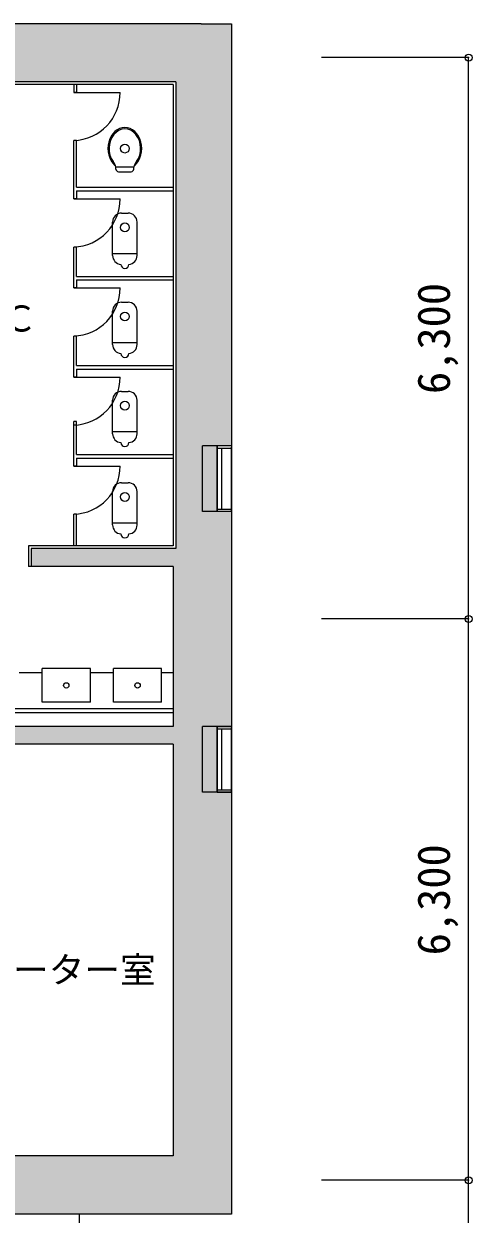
# Model space of a CAD drawing. Units: millimetres, scale not verified. Extents: x -41541 to 40812, y -111456 to -40681.
# Drawn here: x 35776 to 40812, y -55146 to -41786 of the extents above; entities that cross this region are included whole.
import ezdxf
from ezdxf.enums import TextEntityAlignment as Align

# ---------------------------------------------------------------- set-up
doc = ezdxf.new("R2010")
doc.units = ezdxf.units.MM
doc.header["$LTSCALE"] = 200
doc.header["$PDMODE"] = 32
doc.header["$PDSIZE"] = 80
for name, color, linetype, lineweight in [('0-1_躯体', 7, 'Continuous', 9), ('0-2_建具', 7, 'Continuous', 9), ('0-3_仕上', 4, 'Continuous', 5), ('0-5_設備機器', 7, 'Continuous', 9), ('0-6_寸法', 4, 'Continuous', 5)]:
    doc.layers.add(name, color=color, linetype=linetype, lineweight=lineweight)
doc.layers.add('0-4_室名', color=7, linetype='Continuous')
doc.styles.add('ＭＳ ゴシック', font='')
doc.styles.add('ＭＳ Ｐゴシック', font='')
doc.styles.get('ＭＳ ゴシック').set_extended_font_data('MS Gothic')
doc.styles.get('ＭＳ Ｐゴシック').set_extended_font_data('MS PGothic')

msp = doc.modelspace()

# ---------------------------------------------------------------- linework, layer by layer
at = {"layer": '0-1_躯体'}
for p, q in [((37768.7, -41786.2), (31885, -41786.2)), ((37768.7, -41786.2), (38108.9, -41786.2)), ((38108.9, -41786.2), (38108.9, -55146.2)), ((37483.9, -42436.2), (33218.9, -42436.2)), ((36379.8, -42466.2), (33248.9, -42466.2)), ((36338.9, -42466.2), (36338.9, -42556.2)), ((37453.9, -42466.2), (36368.9, -42466.2)), ((36368.9, -42466.2), (36368.9, -42556.2)), ((37453.9, -42466.2), (37453.9, -45742)), ((36368.9, -42556.2), (36338.9, -42556.2)), ((36338.9, -43751.2), (36338.9, -43096.2)), ((36368.9, -43621.2), (36368.9, -43096.2)), ((36368.9, -43621.2), (37453.9, -43621.2)), ((36368.9, -43661.2), (37453.9, -43661.2)), ((37453.9, -43661.2), (37453.9, -44621.2)), ((36368.9, -43751.2), (36338.9, -43751.2)), ((36338.9, -44751.2), (36338.9, -44291.2)), ((36368.9, -44621.2), (36368.9, -44291.2)), ((36368.9, -44621.2), (37453.9, -44621.2)), ((36368.9, -44751.2), (36338.9, -44751.2)), ((36338.9, -45751.2), (36338.9, -45291.2)), ((36368.9, -45621.2), (36368.9, -45291.2)), ((36368.9, -45621.2), (37453.9, -45621.2)), ((36368.9, -45661.2), (37453.9, -45661.2)), ((37453.9, -45661.2), (37453.9, -46810.6)), ((36368.9, -45751.2), (36338.9, -45751.2)), ((36338.9, -46751.2), (36338.9, -46251.2)), ((36368.9, -46251.2), (36338.9, -46251.2)), ((36368.9, -46621.2), (36368.9, -46251.2)), ((36368.9, -46621.2), (37453.9, -46621.2)), ((36368.9, -46751.2), (36338.9, -46751.2)), ((36368.9, -46661.2), (37453.9, -46661.2)), ((37453.9, -46661.2), (37453.9, -47646.2)), ((36338.9, -47646.2), (36338.9, -47291.2)), ((36368.9, -47646.2), (36368.9, -47291.2)), ((38108.9, -47258.7), (37946.4, -47258.7)), ((37453.9, -47646.2), (36202.9, -47646.2)), ((37453.9, -47876.2), (35828.9, -47876.2)), ((37453.9, -47876.2), (37453.9, -49671.2)), ((37453.9, -49671.2), (31853.9, -49671.2)), ((37946.4, -49673.7), (38108.9, -49673.7)), ((37453.9, -49871.2), (34631.4, -49871.2)), ((37453.9, -49871.2), (37453.9, -54491.2)), ((38108.9, -55146.2), (29403.9, -55146.2)), ((36400, -55146.2), (36400, -57536.2))]:
    msp.add_line(p, q, dxfattribs=at)
for points in [[(37483.9, -42436.2), (37483.9, -47676.2), (35858.9, -47676.2), (35858.9, -47876.2)], [(36368.9, -43661.2), (36368.9, -43751.2), (36338.9, -43751.2)], [(36368.9, -44661.2), (36368.9, -44751.2), (36338.9, -44751.2)], [(36368.9, -44661.2), (37453.9, -44661.2), (37453.9, -45621.2)], [(36368.9, -45661.2), (36368.9, -45751.2), (36338.9, -45751.2)], [(38108.9, -46523.7), (37946.4, -46523.7), (37946.4, -47258.8)], [(36368.9, -46661.2), (36368.9, -46751.2), (36338.9, -46751.2)], [(36338.9, -47646.2), (35828.9, -47646.2), (35828.9, -47876.2)], [(37946.4, -49673.7), (37946.4, -50408.7), (38108.9, -50408.7)], [(37453.9, -54491.2), (29403.9, -54491.2), (29403.9, -55146.2)]]:
    msp.add_lwpolyline(points, dxfattribs=at)
at = {"layer": '0-1_躯体', "color": 9}
for points in [[(38108.9, -41786.2), (33218.9, -41786.2), (38108.9, -42436.2), (33218.9, -42436.2)], [(37483.9, -42436.2), (37483.9, -46523.7), (38108.9, -42436.2), (38108.9, -46523.7)], [(37483.9, -46523.7), (37483.9, -47258.8), (37946.4, -46523.7), (37946.4, -47258.8)], [(37783.9, -46523.7), (37783.9, -47258.8), (37946.4, -46523.7), (37946.4, -47258.8)], [(38108.9, -47258.7), (37483.9, -47258.7), (38108.9, -47676.2), (37483.9, -47676.2)], [(35858.9, -47876.2), (37483.9, -47876.2), (35858.9, -47676.2), (37483.9, -47676.2)], [(37453.9, -49671.2), (38108.9, -49671.2), (37453.9, -47676.2), (38108.9, -47676.2)], [(31853.9, -49671.2), (31853.9, -49871.2), (37783.9, -49671.2), (37783.9, -49871.2)], [(37783.9, -49673.7), (37783.9, -50408.7), (37946.4, -49673.7), (37946.4, -50408.7)], [(37783.9, -55146.2), (37783.9, -49871.2), (37453.9, -55146.2), (37453.9, -49871.2)], [(38108.9, -55146.2), (38108.9, -50408.7), (37783.9, -55146.2), (37783.9, -50408.7)], [(37453.9, -54491.2), (35183.9, -54491.2), (37453.9, -55146.2), (35183.9, -55146.2)]]:
    msp.add_solid(points, dxfattribs=at)
at = {"layer": '0-2_建具', "color": 4, "lineweight": 5}
for p, q in [((36338.9, -42556.2), (36858.9, -42556.2)), ((36338.9, -43751.2), (36858.9, -43751.2)), ((36338.9, -44751.2), (36858.9, -44751.2)), ((36338.9, -45751.2), (36858.9, -45751.2)), ((36338.9, -46751.2), (36858.9, -46751.2))]:
    msp.add_line(p, q, dxfattribs=at)
at = {"layer": '0-2_建具'}
for p, q in [((36368.9, -43096.2), (36338.9, -43096.2)), ((36368.9, -44291.2), (36338.9, -44291.2)), ((36368.9, -44291.2), (36338.9, -44291.2)), ((36368.9, -45291.2), (36338.9, -45291.2)), ((36368.9, -45291.2), (36338.9, -45291.2)), ((36368.9, -46291.2), (36338.9, -46291.2)), ((38108.9, -46523.7), (37783.9, -46523.7)), ((37783.9, -47258.7), (37783.9, -46523.7)), ((37946.4, -47258.8), (37946.4, -46523.7)), ((37946.4, -46548.7), (38108.8, -46548.7)), ((38002.1, -47233.6), (38002.1, -46549.3)), ((38108.9, -46523.7), (38108.9, -46538.7)), ((38108.9, -47258.7), (38108.9, -46538.7)), ((36368.9, -47291.2), (36338.9, -47291.2)), ((36368.9, -47291.2), (36338.9, -47291.2)), ((38108.9, -47258.7), (37783.9, -47258.7)), ((37946.4, -47233.7), (38108.8, -47233.7)), ((37946.4, -47243.7), (37946.4, -47258.7)), ((38108.9, -49673.7), (37783.9, -49673.7)), ((37783.9, -50408.7), (37783.9, -49673.7)), ((37946.4, -50408.8), (37946.4, -49673.7)), ((37946.4, -49698.7), (38108.8, -49698.7)), ((38002.1, -50383.6), (38002.1, -49699.3)), ((38108.9, -49673.7), (38108.9, -49688.7)), ((38108.9, -50408.7), (38108.9, -49688.7)), ((38108.9, -50408.7), (37783.9, -50408.7)), ((37946.4, -50383.7), (38108.8, -50383.7)), ((37946.4, -50393.7), (37946.4, -50408.7))]:
    msp.add_line(p, q, dxfattribs=at)
at = {"layer": '0-2_建具', "color": 4, "lineweight": 5}
for centre in [(36318.9, -42556.2), (36318.9, -43751.2), (36318.9, -44751.2), (36318.9, -45751.2), (36318.9, -46751.2)]:
    msp.add_arc(centre, 540, 272.12595, 0, dxfattribs=at)
at = {"layer": '0-3_仕上', "color": 9}
msp.add_solid([(38108.9, -49671.2), (37783.9, -49671.2), (38108.9, -49673.7), (37783.9, -49673.7)], dxfattribs=at)
at = {"layer": '0-5_設備機器'}
for p, q in [((36805.1, -43376), (36799.6, -43376)), ((37011.4, -43396.2), (36811.4, -43396.2)), ((36811.4, -43416.2), (36811.4, -43396.2)), ((37011.4, -43416.2), (37011.4, -43396.2)), ((37023.1, -43376), (37017.6, -43376)), ((36841.4, -43446.2), (36981.4, -43446.2)), ((36873.9, -43911.2), (36948.9, -43911.2)), ((36773.9, -44386.2), (36773.9, -44011.2)), ((37048.9, -44386.2), (37048.9, -44011.2)), ((37048.9, -44366.2), (36773.9, -44366.2)), ((36773.9, -45386.2), (36773.9, -45011.2)), ((36873.9, -44911.2), (36948.9, -44911.2)), ((37048.9, -45386.2), (37048.9, -45011.2)), ((37048.9, -45366.2), (36773.9, -45366.2)), ((36873.9, -45911.2), (36948.9, -45911.2)), ((36773.9, -46386.2), (36773.9, -46011.2)), ((37048.9, -46386.2), (37048.9, -46011.2)), ((37048.9, -46366.2), (36773.9, -46366.2)), ((36873.9, -46936.2), (36948.9, -46936.2)), ((36773.9, -47411.2), (36773.9, -47036.2)), ((37048.9, -47411.2), (37048.9, -47036.2)), ((37048.9, -47391.2), (36773.9, -47391.2)), ((36523.9, -49021.2), (35983.9, -49021.2)), ((35983.9, -49401.2), (35983.9, -49021.2)), ((36523.9, -49401.2), (36523.9, -49021.2)), ((37323.9, -49021.2), (36783.9, -49021.2)), ((36783.9, -49401.2), (36783.9, -49021.2)), ((37323.9, -49401.2), (37323.9, -49021.2)), ((35983.9, -49071.2), (35723.9, -49071.2)), ((36783.9, -49071.2), (36523.9, -49071.2)), ((37453.9, -49071.2), (37323.9, -49071.2)), ((37453.9, -49071.2), (37453.9, -49671.2)), ((36523.9, -49401.2), (35983.9, -49401.2)), ((37323.9, -49401.2), (36783.9, -49401.2)), ((37453.9, -49476.2), (31853.9, -49476.2)), ((37453.9, -49521.2), (31853.9, -49521.2)), ((37453.9, -49671.2), (31853.9, -49671.2))]:
    msp.add_line(p, q, dxfattribs=at)
for centre, radius in [((36911.4, -43186.2), 50), ((36911.4, -44071.2), 50), ((36911.4, -45071.2), 50), ((36911.4, -46071.2), 50), ((36911.4, -47096.2), 50), ((36253.9, -49211.2), 30), ((37053.9, -49211.2), 30)]:
    msp.add_circle(centre, radius, dxfattribs=at)
for centre, radius, start, end in [((36665.7, -43430.6), 149.7, 13.28787, 40.73772), ((36841.4, -43416.2), 30, 180, 270.0002), ((36981.4, -43416.2), 30, 270.0002, 359.99985), ((37157, -43430.6), 149.7, 139.26181, 166.71165), ((36873.9, -44011.2), 100, 90.00005, 180), ((36948.9, -44011.2), 100, 359.99985, 90.00005), ((36873.9, -44386.2), 100, 180, 265.71104), ((36911.4, -44486.2), 45, 180, 359.99985), ((36948.9, -44386.2), 100, 274.28937, 359.99985), ((36873.9, -45011.2), 100, 90.00005, 180), ((36948.9, -45011.2), 100, 359.99985, 90.00005), ((36873.9, -45386.2), 100, 180, 265.71104), ((36948.9, -45386.2), 100, 274.28937, 359.99985), ((36911.4, -45486.2), 45, 180, 359.99985), ((36873.9, -46011.2), 100, 90.00005, 180), ((36948.9, -46011.2), 100, 359.99985, 90.00005), ((36873.9, -46386.2), 100, 180, 265.71104), ((36911.4, -46486.2), 45, 180, 359.99985), ((36948.9, -46386.2), 100, 274.28937, 359.99985), ((36873.9, -47036.2), 100, 90.00005, 180), ((36948.9, -47036.2), 100, 359.99985, 90.00005), ((36873.9, -47411.2), 100, 180, 265.71104), ((36948.9, -47411.2), 100, 274.28937, 359.99985), ((36911.4, -47511.2), 45, 180, 359.99985)]:
    msp.add_arc(centre, radius, start, end, dxfattribs=at)
for major_axis, start_param, end_param in [((0, -235), 0.6301218, 5.6530598), ((0, -220), 0.8406998, 5.4424799)]:
    msp.add_ellipse((36911.4, -43186.2), major_axis=major_axis, ratio=0.8068, start_param=start_param, end_param=end_param, dxfattribs=at)
at = {"layer": '0-6_寸法'}
for p, q in [((40772, -48466.2), (39119.3, -48466.2)), ((40772, -54766.2), (40772, -48466.2)), ((40772, -54766.2), (39119.3, -54766.2)), ((40772, -57916.2), (40772, -54766.2))]:
    msp.add_line(p, q, dxfattribs=at)
msp.add_lwpolyline([(40772, -48466.2), (40772, -42166.2), (39119.3, -42166.2)], dxfattribs=at)
for p in [(40772, -42166.2), (40772, -48466.2), (40772, -54766.2)]:
    msp.add_point(p, dxfattribs=at)

# ---------------------------------------------------------------- texts
at = {"layer": '0-4_室名', "style": 'ＭＳ Ｐゴシック'}
for s, p in [('男子ＷＣ', (34326, -45328.5)), ('ガスメーター室', (34457, -52638.5))]:
    msp.add_text(s, height=293.3, dxfattribs=at).set_placement(p, align=Align.BOTTOM_LEFT)
at = {"layer": '0-6_寸法', "style": 'ＭＳ ゴシック'}
for p in [(40672, -45941.2), (40672, -52241.2)]:
    msp.add_text('6,300', height=366.6, rotation=90, dxfattribs=at).set_placement(p, align=Align.BOTTOM_LEFT)

doc.saveas('drawing.dxf')
